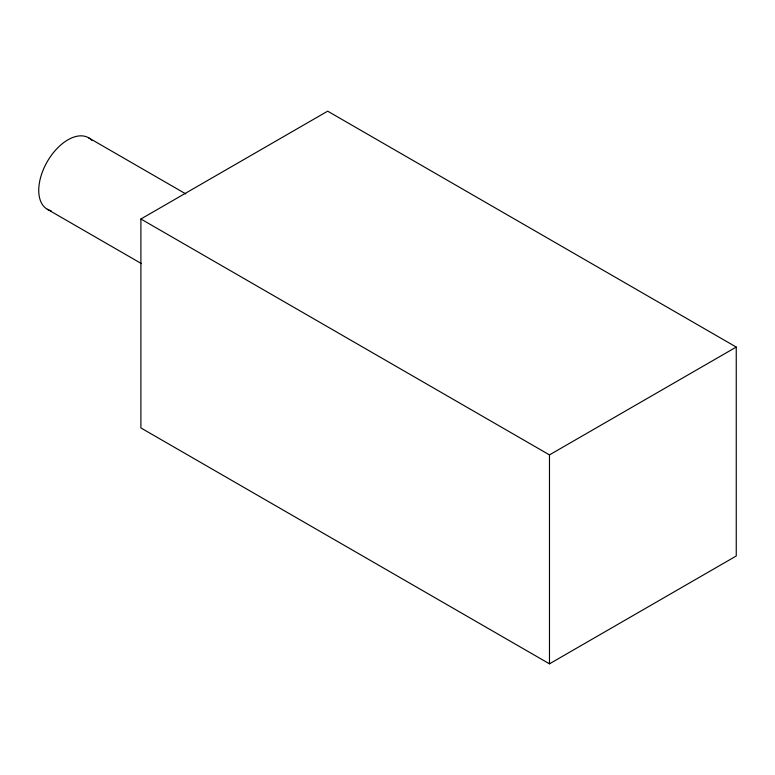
<?xml version="1.0" encoding="UTF-8"?>
<svg xmlns="http://www.w3.org/2000/svg" width="775" height="775" viewBox="0 0 775 775"><rect width="100%" height="100%" fill="white"/><g stroke="black" fill="none" stroke-linecap="round" stroke-linejoin="round"><path stroke-width="1.16" d="M140.895 219.005L327.67 111.174L736.25 347.064L736.25 555.995L549.475 663.826L140.895 427.936L140.895 219.005L549.475 454.896L736.25 347.064M88.573 137.776L185.835 193.924M47.294 209.26L141.428 263.607M549.475 454.896L549.475 663.826M51.14 210.771A41.269 23.831 -60 0 1 47.294 161.597A41.269 23.831 -60 0 1 91.799 140.343"/></g></svg>
